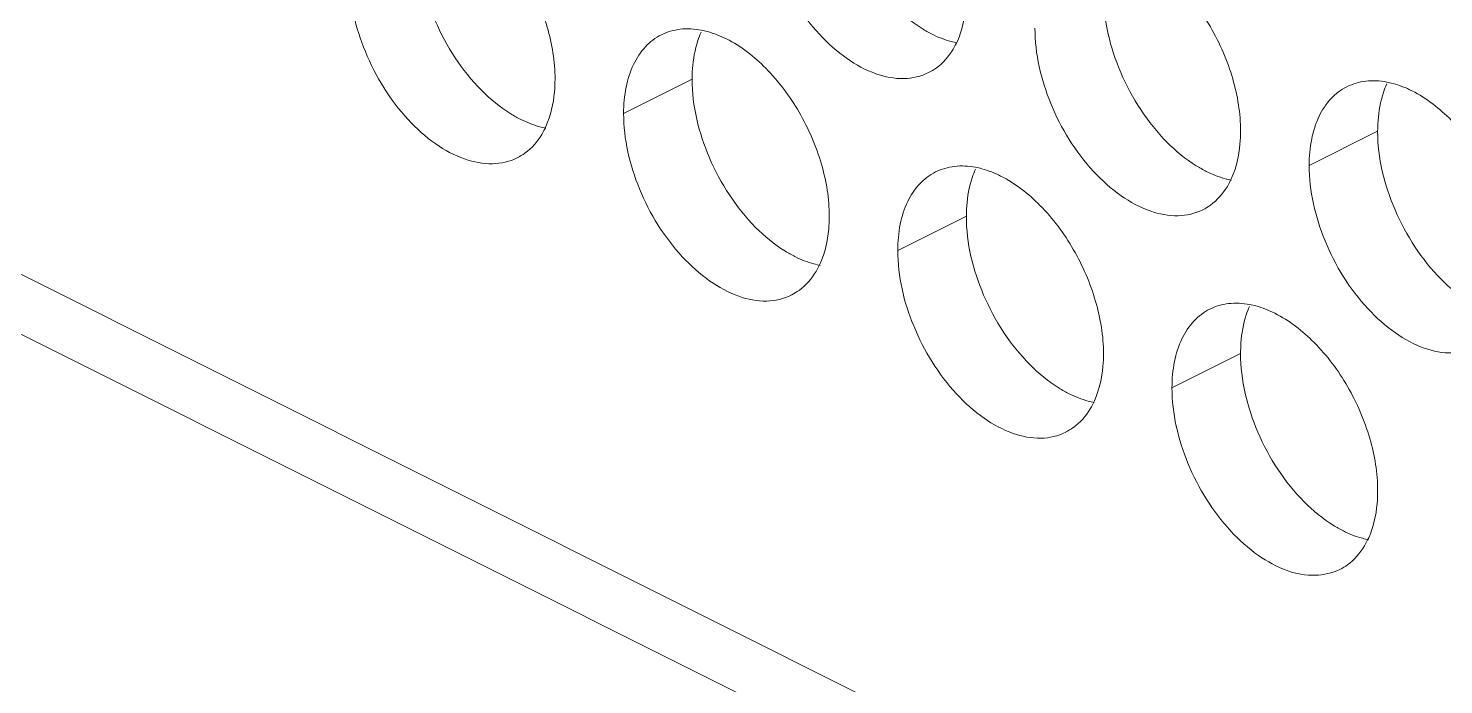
# Model space of a CAD drawing. Header units: millimetres. Extents: x 0 to 2524, y 0 to 1785.
# Drawn here: x 1814.95 to 1826.63, y 782.48 to 787.9 of the extents above; entities that cross this region are included whole.
import ezdxf

# ---------------------------------------------------------------- set-up
doc = ezdxf.new("R2010")
doc.units = ezdxf.units.MM
doc.header["$LTSCALE"] = 0.1
doc.layers.get('0').update_dxf_attribs({"lineweight": 13})
doc.layers.add('标注', color=251, linetype='Continuous', lineweight=9)

msp = doc.modelspace()

# ---------------------------------------------------------------- linework, layer by layer
for p, q in [((1809.244, 788.689), (1899.058, 743.782)), ((1899.37, 743.133), (1809.156, 788.24))]:
    msp.add_line(p, q)
at = {"layer": '标注'}
for p, q in [((1820.427, 787.477), (1819.862, 787.194)), ((1826.084, 787.049), (1825.519, 786.766)), ((1822.69, 786.346), (1822.124, 786.063)), ((1824.953, 785.214), (1824.387, 784.931))]:
    msp.add_line(p, q, dxfattribs=at)
for centre, radius, start, end in [((1821.172, 787.566), 0.734, 155.8796, 161.7803), ((1822.176, 787.936), 0.453, 296.5256, 305.9034), ((1826.829, 787.138), 0.734, 155.8796, 161.7803), ((1818.782, 787.234), 0.453, 296.5256, 305.9034), ((1823.435, 786.435), 0.734, 155.8796, 161.7803), ((1824.439, 786.805), 0.453, 296.5256, 305.9034), ((1821.044, 786.102), 0.453, 296.5256, 305.9034), ((1825.697, 785.303), 0.734, 155.8796, 161.7803), ((1823.307, 784.971), 0.453, 296.5256, 305.9034), ((1825.57, 783.839), 0.453, 296.5256, 305.9034)]:
    msp.add_arc(centre, radius, start, end, dxfattribs=at)
for points, knots in [([(1822.378, 787.531), (1822.316, 787.5), (1822.166, 787.466), (1821.928, 787.514), (1821.69, 787.644), (1821.382, 787.922), (1821.096, 788.384), (1820.993, 788.817), (1820.993, 789.028)], [0, 0, 0, 0, 0.090718, 0.191742, 0.308104, 0.439279, 0.725532, 1, 1, 1, 1]), ([(1818.448, 788.94), (1818.568, 788.88), (1818.799, 788.7), (1819.065, 788.342), (1819.246, 787.923), (1819.296, 787.622), (1819.296, 787.477)], [0, 0, 0, 0, 0.229676, 0.488215, 0.753207, 1, 1, 1, 1]), ([(1818.688, 787.386), (1818.527, 787.549), (1818.276, 787.936), (1818.165, 788.387), (1818.165, 788.608)], [0, 0, 0, 0, 0.508684, 1, 1, 1, 1]), ([(1824.104, 788.512), (1824.225, 788.452), (1824.456, 788.271), (1824.722, 787.913), (1824.903, 787.495), (1824.953, 787.194), (1824.953, 787.049)], [0, 0, 0, 0, 0.229676, 0.488215, 0.753207, 1, 1, 1, 1]), ([(1818.984, 786.828), (1818.922, 786.797), (1818.772, 786.763), (1818.534, 786.811), (1818.295, 786.941), (1817.988, 787.219), (1817.702, 787.681), (1817.599, 788.114), (1817.599, 788.326)], [0, 0, 0, 0, 0.090718, 0.191742, 0.308104, 0.439279, 0.725532, 1, 1, 1, 1]), ([(1822.69, 788.18), (1822.69, 788.144), (1822.684, 788.012), (1822.655, 787.879), (1822.616, 787.791)], [0, 0, 0, 0, 0.268874, 1, 1, 1, 1]), ([(1824.345, 786.958), (1824.184, 787.121), (1823.933, 787.508), (1823.822, 787.958), (1823.822, 788.18)], [0, 0, 0, 0, 0.508684, 1, 1, 1, 1]), ([(1822.407, 787.848), (1822.379, 787.862), (1822.261, 787.929), (1822.155, 788.016), (1822.083, 788.089)], [0, 0, 0, 0, 0.235002, 1, 1, 1, 1]), ([(1824.641, 786.4), (1824.578, 786.368), (1824.428, 786.334), (1824.191, 786.382), (1823.952, 786.513), (1823.644, 786.79), (1823.358, 787.253), (1823.256, 787.685), (1823.256, 787.897)], [0, 0, 0, 0, 0.090718, 0.191742, 0.308104, 0.439279, 0.725532, 1, 1, 1, 1]), ([(1819.862, 787.194), (1819.862, 787.267), (1819.874, 787.406), (1819.933, 787.596), (1820.032, 787.748), (1820.125, 787.819), (1820.174, 787.843)], [0, 0, 0, 0, 0.289235, 0.54966, 0.782932, 1, 1, 1, 1]), ([(1820.174, 787.843), (1820.222, 787.867), (1820.332, 787.899), (1820.446, 787.892), (1820.503, 787.881)], [0, 0, 0, 0, 0.482538, 1, 1, 1, 1]), ([(1820.427, 787.477), (1820.427, 787.505), (1820.431, 787.613), (1820.45, 787.72), (1820.475, 787.795)], [0, 0, 0, 0, 0.264225, 1, 1, 1, 1]), ([(1820.503, 787.881), (1820.52, 787.878), (1820.591, 787.861), (1820.66, 787.834), (1820.71, 787.809)], [0, 0, 0, 0, 0.238696, 1, 1, 1, 1]), ([(1820.71, 787.809), (1820.831, 787.749), (1821.061, 787.568), (1821.328, 787.21), (1821.509, 786.792), (1821.559, 786.491), (1821.559, 786.346)], [0, 0, 0, 0, 0.229676, 0.488215, 0.753207, 1, 1, 1, 1]), ([(1822.615, 787.776), (1822.598, 787.779), (1822.526, 787.796), (1822.457, 787.823), (1822.407, 787.848)], [0, 0, 0, 0, 0.238696, 1, 1, 1, 1]), ([(1822.616, 787.791), (1822.605, 787.768), (1822.562, 787.684), (1822.498, 787.61), (1822.442, 787.569)], [0, 0, 0, 0, 0.265525, 1, 1, 1, 1]), ([(1819.296, 787.477), (1819.296, 787.441), (1819.29, 787.309), (1819.261, 787.176), (1819.221, 787.088)], [0, 0, 0, 0, 0.268874, 1, 1, 1, 1]), ([(1820.951, 786.255), (1820.79, 786.418), (1820.539, 786.805), (1820.427, 787.255), (1820.427, 787.477)], [0, 0, 0, 0, 0.508684, 1, 1, 1, 1]), ([(1825.83, 787.415), (1825.879, 787.439), (1825.989, 787.471), (1826.103, 787.464), (1826.159, 787.453)], [0, 0, 0, 0, 0.482538, 1, 1, 1, 1]), ([(1826.159, 787.453), (1826.177, 787.45), (1826.248, 787.433), (1826.317, 787.406), (1826.367, 787.381)], [0, 0, 0, 0, 0.238696, 1, 1, 1, 1]), ([(1819.013, 787.145), (1818.985, 787.159), (1818.867, 787.226), (1818.761, 787.313), (1818.688, 787.386)], [0, 0, 0, 0, 0.235002, 1, 1, 1, 1]), ([(1825.519, 786.766), (1825.519, 786.839), (1825.531, 786.978), (1825.59, 787.168), (1825.689, 787.32), (1825.782, 787.39), (1825.83, 787.415)], [0, 0, 0, 0, 0.289235, 0.54966, 0.782932, 1, 1, 1, 1]), ([(1826.084, 787.049), (1826.084, 787.077), (1826.088, 787.184), (1826.107, 787.292), (1826.132, 787.367)], [0, 0, 0, 0, 0.264225, 1, 1, 1, 1]), ([(1826.367, 787.381), (1826.488, 787.32), (1826.718, 787.14), (1826.984, 786.782), (1827.166, 786.363), (1827.216, 786.062), (1827.216, 785.917)], [0, 0, 0, 0, 0.229676, 0.488215, 0.753207, 1, 1, 1, 1]), ([(1819.221, 787.073), (1819.204, 787.076), (1819.132, 787.093), (1819.063, 787.12), (1819.013, 787.145)], [0, 0, 0, 0, 0.238696, 1, 1, 1, 1]), ([(1819.221, 787.088), (1819.211, 787.065), (1819.168, 786.981), (1819.104, 786.907), (1819.048, 786.866)], [0, 0, 0, 0, 0.265525, 1, 1, 1, 1]), ([(1821.247, 785.697), (1821.184, 785.665), (1821.034, 785.631), (1820.797, 785.679), (1820.558, 785.81), (1820.25, 786.087), (1819.964, 786.55), (1819.862, 786.983), (1819.862, 787.194)], [0, 0, 0, 0, 0.090718, 0.191742, 0.308104, 0.439279, 0.725532, 1, 1, 1, 1]), ([(1824.953, 787.049), (1824.953, 787.013), (1824.947, 786.881), (1824.918, 786.748), (1824.878, 786.66)], [0, 0, 0, 0, 0.268874, 1, 1, 1, 1]), ([(1826.608, 785.827), (1826.447, 785.989), (1826.196, 786.376), (1826.084, 786.827), (1826.084, 787.049)], [0, 0, 0, 0, 0.508684, 1, 1, 1, 1]), ([(1824.67, 786.716), (1824.642, 786.731), (1824.524, 786.797), (1824.418, 786.884), (1824.345, 786.958)], [0, 0, 0, 0, 0.235002, 1, 1, 1, 1]), ([(1822.436, 786.712), (1822.485, 786.736), (1822.595, 786.768), (1822.708, 786.761), (1822.765, 786.75)], [0, 0, 0, 0, 0.482538, 1, 1, 1, 1]), ([(1822.765, 786.75), (1822.783, 786.747), (1822.854, 786.73), (1822.923, 786.703), (1822.973, 786.678)], [0, 0, 0, 0, 0.238696, 1, 1, 1, 1]), ([(1826.904, 785.268), (1826.841, 785.237), (1826.691, 785.203), (1826.453, 785.251), (1826.215, 785.381), (1825.907, 785.659), (1825.621, 786.122), (1825.519, 786.554), (1825.519, 786.766)], [0, 0, 0, 0, 0.090718, 0.191742, 0.308104, 0.439279, 0.725532, 1, 1, 1, 1]), ([(1822.124, 786.063), (1822.124, 786.136), (1822.136, 786.275), (1822.195, 786.465), (1822.295, 786.617), (1822.387, 786.687), (1822.436, 786.712)], [0, 0, 0, 0, 0.289235, 0.54966, 0.782932, 1, 1, 1, 1]), ([(1822.69, 786.346), (1822.69, 786.374), (1822.694, 786.481), (1822.713, 786.589), (1822.737, 786.664)], [0, 0, 0, 0, 0.264225, 1, 1, 1, 1]), ([(1822.973, 786.678), (1823.094, 786.617), (1823.324, 786.437), (1823.59, 786.079), (1823.771, 785.66), (1823.822, 785.359), (1823.822, 785.214)], [0, 0, 0, 0, 0.229676, 0.488215, 0.753207, 1, 1, 1, 1]), ([(1824.878, 786.644), (1824.861, 786.648), (1824.789, 786.664), (1824.72, 786.691), (1824.67, 786.716)], [0, 0, 0, 0, 0.238696, 1, 1, 1, 1]), ([(1824.878, 786.66), (1824.868, 786.637), (1824.825, 786.553), (1824.761, 786.479), (1824.704, 786.438)], [0, 0, 0, 0, 0.265525, 1, 1, 1, 1]), ([(1821.559, 786.346), (1821.559, 786.31), (1821.553, 786.178), (1821.524, 786.045), (1821.484, 785.957)], [0, 0, 0, 0, 0.268874, 1, 1, 1, 1]), ([(1823.214, 785.124), (1823.052, 785.286), (1822.801, 785.674), (1822.69, 786.124), (1822.69, 786.346)], [0, 0, 0, 0, 0.508684, 1, 1, 1, 1]), ([(1821.276, 786.014), (1821.248, 786.028), (1821.13, 786.094), (1821.024, 786.182), (1820.951, 786.255)], [0, 0, 0, 0, 0.235002, 1, 1, 1, 1]), ([(1823.51, 784.565), (1823.447, 784.534), (1823.297, 784.5), (1823.059, 784.548), (1822.821, 784.678), (1822.513, 784.956), (1822.227, 785.419), (1822.124, 785.851), (1822.124, 786.063)], [0, 0, 0, 0, 0.090718, 0.191742, 0.308104, 0.439279, 0.725532, 1, 1, 1, 1]), ([(1821.484, 785.941), (1821.466, 785.945), (1821.395, 785.961), (1821.326, 785.989), (1821.276, 786.014)], [0, 0, 0, 0, 0.238696, 1, 1, 1, 1]), ([(1821.484, 785.957), (1821.474, 785.934), (1821.431, 785.85), (1821.366, 785.776), (1821.31, 785.735)], [0, 0, 0, 0, 0.265525, 1, 1, 1, 1]), ([(1826.933, 785.585), (1826.904, 785.599), (1826.786, 785.666), (1826.681, 785.753), (1826.608, 785.827)], [0, 0, 0, 0, 0.235002, 1, 1, 1, 1]), ([(1824.387, 784.931), (1824.387, 785.004), (1824.399, 785.143), (1824.458, 785.333), (1824.558, 785.486), (1824.65, 785.556), (1824.699, 785.58)], [0, 0, 0, 0, 0.289235, 0.54966, 0.782932, 1, 1, 1, 1]), ([(1824.699, 785.58), (1824.747, 785.605), (1824.858, 785.636), (1824.971, 785.629), (1825.028, 785.619)], [0, 0, 0, 0, 0.482538, 1, 1, 1, 1]), ([(1825.028, 785.619), (1825.045, 785.615), (1825.117, 785.599), (1825.186, 785.571), (1825.236, 785.546)], [0, 0, 0, 0, 0.238696, 1, 1, 1, 1]), ([(1824.953, 785.214), (1824.953, 785.243), (1824.957, 785.35), (1824.975, 785.458), (1825, 785.533)], [0, 0, 0, 0, 0.264225, 1, 1, 1, 1]), ([(1825.236, 785.546), (1825.356, 785.486), (1825.587, 785.306), (1825.853, 784.948), (1826.034, 784.529), (1826.084, 784.228), (1826.084, 784.083)], [0, 0, 0, 0, 0.229676, 0.488215, 0.753207, 1, 1, 1, 1]), ([(1823.822, 785.214), (1823.822, 785.179), (1823.816, 785.046), (1823.787, 784.914), (1823.747, 784.825)], [0, 0, 0, 0, 0.268874, 1, 1, 1, 1]), ([(1825.477, 783.992), (1825.315, 784.155), (1825.064, 784.542), (1824.953, 784.993), (1824.953, 785.214)], [0, 0, 0, 0, 0.508684, 1, 1, 1, 1]), ([(1823.539, 784.882), (1823.51, 784.896), (1823.392, 784.963), (1823.287, 785.05), (1823.214, 785.124)], [0, 0, 0, 0, 0.235002, 1, 1, 1, 1]), ([(1823.746, 784.81), (1823.729, 784.813), (1823.658, 784.83), (1823.589, 784.857), (1823.539, 784.882)], [0, 0, 0, 0, 0.238696, 1, 1, 1, 1]), ([(1825.772, 783.434), (1825.71, 783.403), (1825.56, 783.369), (1825.322, 783.416), (1825.084, 783.547), (1824.776, 783.825), (1824.49, 784.287), (1824.387, 784.72), (1824.387, 784.931)], [0, 0, 0, 0, 0.090718, 0.191742, 0.308104, 0.439279, 0.725532, 1, 1, 1, 1]), ([(1823.747, 784.825), (1823.737, 784.802), (1823.693, 784.719), (1823.629, 784.644), (1823.573, 784.604)], [0, 0, 0, 0, 0.265525, 1, 1, 1, 1]), ([(1826.084, 784.083), (1826.084, 784.047), (1826.079, 783.915), (1826.049, 783.782), (1826.01, 783.694)], [0, 0, 0, 0, 0.268874, 1, 1, 1, 1]), ([(1825.801, 783.751), (1825.773, 783.765), (1825.655, 783.831), (1825.55, 783.919), (1825.477, 783.992)], [0, 0, 0, 0, 0.235002, 1, 1, 1, 1]), ([(1826.009, 783.679), (1825.992, 783.682), (1825.92, 783.698), (1825.851, 783.726), (1825.801, 783.751)], [0, 0, 0, 0, 0.238696, 1, 1, 1, 1]), ([(1826.01, 783.694), (1825.999, 783.671), (1825.956, 783.587), (1825.892, 783.513), (1825.836, 783.472)], [0, 0, 0, 0, 0.265525, 1, 1, 1, 1])]:
    msp.add_open_spline(points, degree=3, knots=knots, dxfattribs=at)

doc.saveas('drawing.dxf')
